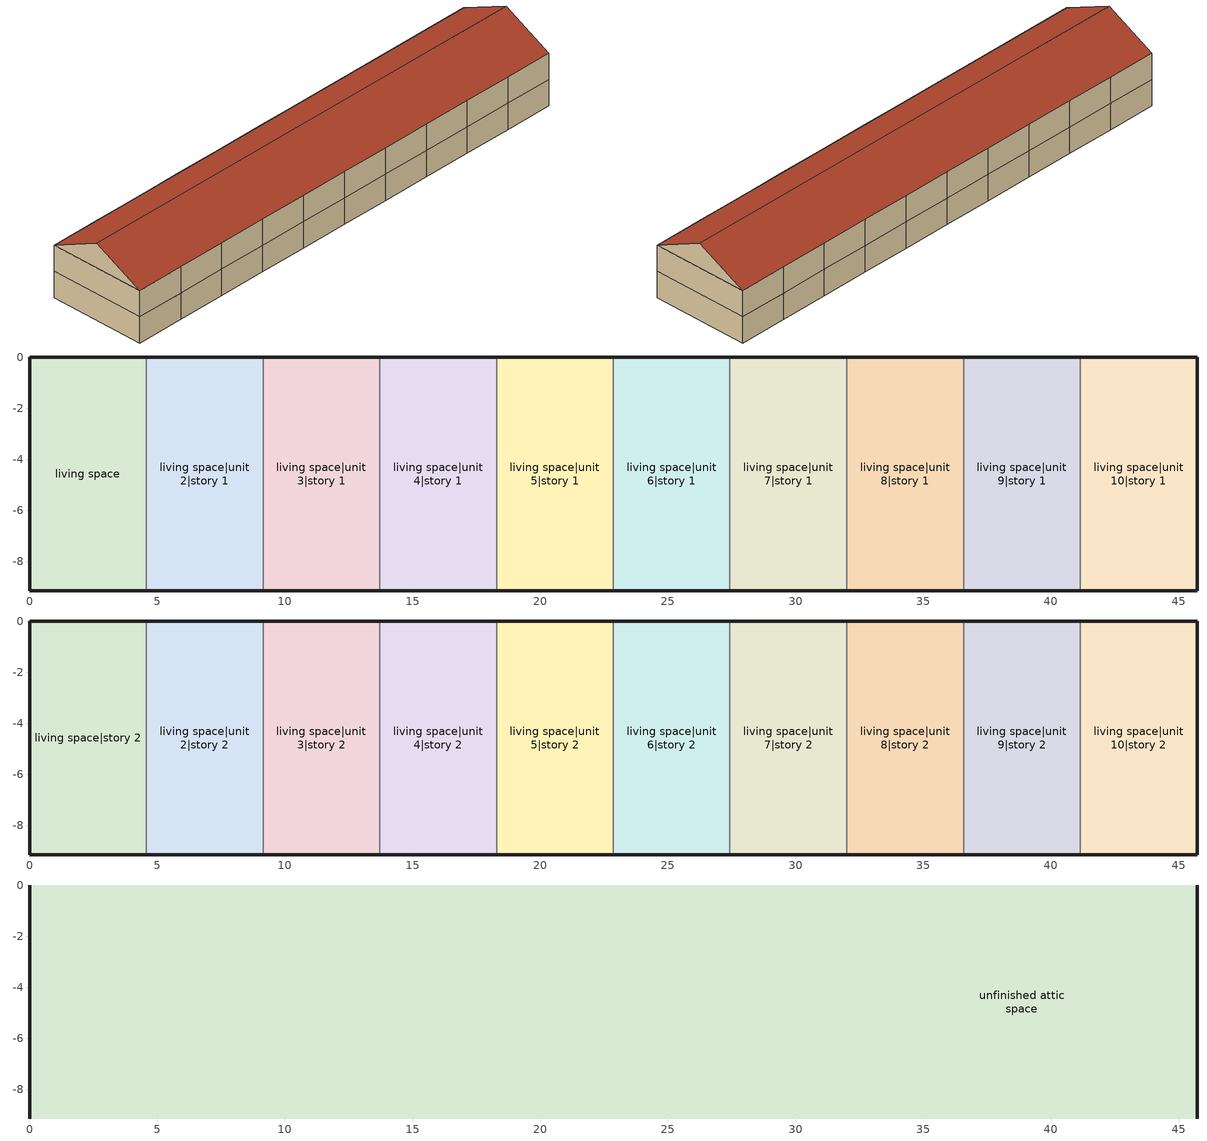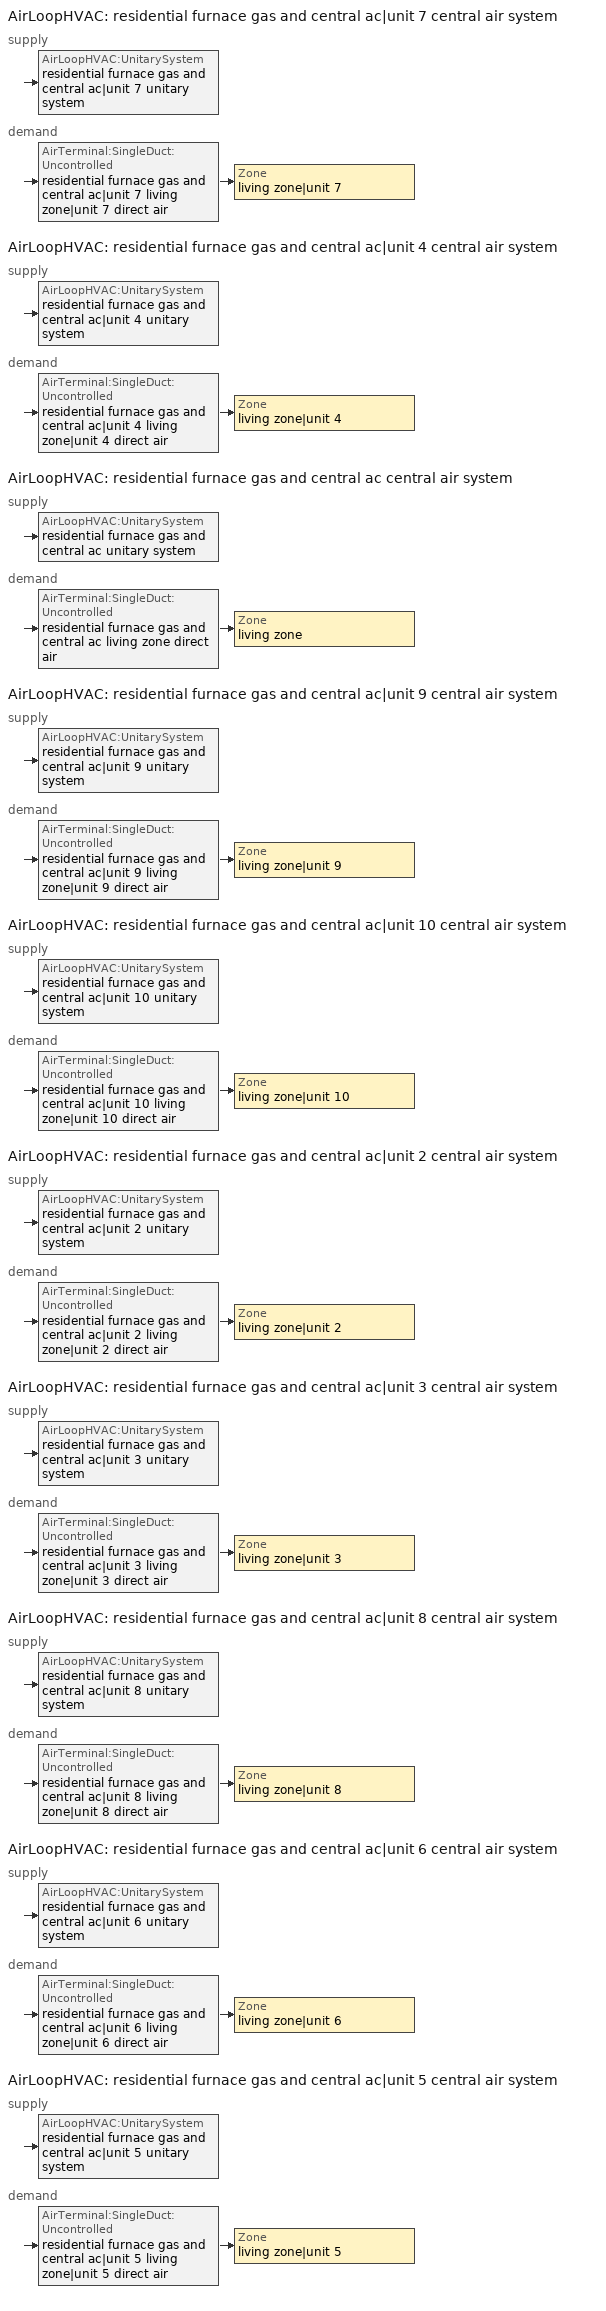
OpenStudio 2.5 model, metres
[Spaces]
living space
 floor foundation: 0,-9.14 0,0 4.57,0 4.57,-9.14 z0
 wall outside: 4.57,0 0,0 0,-9.14 4.57,-9.14 z0:2.44
 wall to living space|unit 2|story 1: 4.57,-9.14 4.57,0 z0:2.44
living space|unit 2|story 1
 floor foundation: 4.57,-9.14 4.57,0 9.14,0 9.14,-9.14 z0
 wall outside: 4.57,-9.14 9.14,-9.14 / 9.14,0 4.57,0 z0:2.44
 wall to living space|unit 3|story 1: 9.14,-9.14 9.14,0 z0:2.44
living space|unit 3|story 1
 floor foundation: 9.14,-9.14 9.14,0 13.72,0 13.72,-9.14 z0
 wall outside: 9.14,-9.14 13.72,-9.14 / 13.72,0 9.14,0 z0:2.44
 wall to living space|unit 4|story 1: 13.72,-9.14 13.72,0 z0:2.44
living space|unit 4|story 1
 floor foundation: 13.72,-9.14 13.72,0 18.29,0 18.29,-9.14 z0
 wall outside: 13.72,-9.14 18.29,-9.14 / 18.29,0 13.72,0 z0:2.44
 wall to living space|unit 5|story 1: 18.29,-9.14 18.29,0 z0:2.44
living space|unit 5|story 1
 floor foundation: 18.29,-9.14 18.29,0 22.86,0 22.86,-9.14 z0
 wall outside: 18.29,-9.14 22.86,-9.14 / 22.86,0 18.29,0 z0:2.44
 wall to living space|unit 6|story 1: 22.86,-9.14 22.86,0 z0:2.44
living space|unit 6|story 1
 floor foundation: 22.86,-9.14 22.86,0 27.43,0 27.43,-9.14 z0
 wall outside: 22.86,-9.14 27.43,-9.14 / 27.43,0 22.86,0 z0:2.44
 wall to living space|unit 7|story 1: 27.43,-9.14 27.43,0 z0:2.44
living space|unit 7|story 1
 floor foundation: 27.43,-9.14 27.43,0 32,0 32,-9.14 z0
 wall outside: 27.43,-9.14 32,-9.14 / 32,0 27.43,0 z0:2.44
 wall to living space|unit 8|story 1: 32,-9.14 32,0 z0:2.44
living space|unit 8|story 1
 floor foundation: 32,-9.14 32,0 36.58,0 36.58,-9.14 z0
 wall outside: 32,-9.14 36.58,-9.14 / 36.58,0 32,0 z0:2.44
 wall to living space|unit 9|story 1: 36.58,-9.14 36.58,0 z0:2.44
living space|unit 9|story 1
 floor foundation: 36.58,-9.14 36.58,0 41.15,0 41.15,-9.14 z0
 wall outside: 36.58,-9.14 41.15,-9.14 / 41.15,0 36.58,0 z0:2.44
 wall to living space|unit 10|story 1: 41.15,-9.14 41.15,0 z0:2.44
living space|unit 10|story 1
 floor foundation: 41.15,-9.14 41.15,0 45.72,0 45.72,-9.14 z0
 wall outside: 41.15,-9.14 45.72,-9.14 45.72,0 41.15,0 z0:2.44
living space|story 2
 floor to living space: 0,-9.14 0,0 4.57,0 4.57,-9.14 z2.44
 wall outside: 4.57,0 0,0 0,-9.14 4.57,-9.14 z2.44:4.88
 wall to living space|unit 2|story 2: 4.57,-9.14 4.57,0 z2.44:4.88
living space|unit 2|story 2
 floor to living space|unit 2|story 1: 4.57,-9.14 4.57,0 9.14,0 9.14,-9.14 z2.44
 wall outside: 4.57,-9.14 9.14,-9.14 / 9.14,0 4.57,0 z2.44:4.88
 wall to living space|unit 3|story 2: 9.14,-9.14 9.14,0 z2.44:4.88
living space|unit 3|story 2
 floor to living space|unit 3|story 1: 9.14,-9.14 9.14,0 13.72,0 13.72,-9.14 z2.44
 wall outside: 9.14,-9.14 13.72,-9.14 / 13.72,0 9.14,0 z2.44:4.88
 wall to living space|unit 4|story 2: 13.72,-9.14 13.72,0 z2.44:4.88
living space|unit 4|story 2
 floor to living space|unit 4|story 1: 13.72,-9.14 13.72,0 18.29,0 18.29,-9.14 z2.44
 wall outside: 13.72,-9.14 18.29,-9.14 / 18.29,0 13.72,0 z2.44:4.88
 wall to living space|unit 5|story 2: 18.29,-9.14 18.29,0 z2.44:4.88
living space|unit 5|story 2
 floor to living space|unit 5|story 1: 18.29,-9.14 18.29,0 22.86,0 22.86,-9.14 z2.44
 wall outside: 18.29,-9.14 22.86,-9.14 / 22.86,0 18.29,0 z2.44:4.88
 wall to living space|unit 6|story 2: 22.86,-9.14 22.86,0 z2.44:4.88
living space|unit 6|story 2
 floor to living space|unit 6|story 1: 22.86,-9.14 22.86,0 27.43,0 27.43,-9.14 z2.44
 wall outside: 22.86,-9.14 27.43,-9.14 / 27.43,0 22.86,0 z2.44:4.88
 wall to living space|unit 7|story 2: 27.43,-9.14 27.43,0 z2.44:4.88
living space|unit 7|story 2
 floor to living space|unit 7|story 1: 27.43,-9.14 27.43,0 32,0 32,-9.14 z2.44
 wall outside: 27.43,-9.14 32,-9.14 / 32,0 27.43,0 z2.44:4.88
 wall to living space|unit 8|story 2: 32,-9.14 32,0 z2.44:4.88
living space|unit 8|story 2
 floor to living space|unit 8|story 1: 32,-9.14 32,0 36.58,0 36.58,-9.14 z2.44
 wall outside: 32,-9.14 36.58,-9.14 / 36.58,0 32,0 z2.44:4.88
 wall to living space|unit 9|story 2: 36.58,-9.14 36.58,0 z2.44:4.88
living space|unit 9|story 2
 floor to living space|unit 9|story 1: 36.58,-9.14 36.58,0 41.15,0 41.15,-9.14 z2.44
 wall outside: 36.58,-9.14 41.15,-9.14 / 41.15,0 36.58,0 z2.44:4.88
 wall to living space|unit 10|story 2: 41.15,-9.14 41.15,0 z2.44:4.88
living space|unit 10|story 2
 floor to living space|unit 10|story 1: 41.15,-9.14 41.15,0 45.72,0 45.72,-9.14 z2.44
 wall outside: 41.15,-9.14 45.72,-9.14 45.72,0 41.15,0 z2.44:4.88
unfinished attic space
 floor to living space|story 2: 4.57,0 4.57,-9.14 0,-9.14 0,0 z4.88
 floor to living space|unit 3|story 2: 13.72,0 13.72,-9.14 9.14,-9.14 9.14,0 z4.88
 floor to living space|unit 5|story 2: 22.86,0 22.86,-9.14 18.29,-9.14 18.29,0 z4.88
 floor to living space|unit 2|story 2: 9.14,0 9.14,-9.14 4.57,-9.14 4.57,0 z4.88
 floor to living space|unit 10|story 2: 45.72,0 45.72,-9.14 41.15,-9.14 41.15,0 z4.88
 floor to living space|unit 4|story 2: 18.29,0 18.29,-9.14 13.72,-9.14 13.72,0 z4.88
 floor to living space|unit 6|story 2: 27.43,0 27.43,-9.14 22.86,-9.14 22.86,0 z4.88
 floor to living space|unit 7|story 2: 32,0 32,-9.14 27.43,-9.14 27.43,0 z4.88
 floor to living space|unit 9|story 2: 41.15,0 41.15,-9.14 36.58,-9.14 36.58,0 z4.88
 floor to living space|unit 8|story 2: 36.58,0 36.58,-9.14 32,-9.14 32,0 z4.88
 wall outside: 0,-4.57,7.16 0,0,4.88 0,-9.14,4.88; 45.72,-4.57,7.16 45.72,-9.14,4.88 45.72,0,4.88
 roof outside: 0,-4.57,7.16 45.72,-4.57,7.16 45.72,0,4.88 0,0,4.88; 45.72,-4.57,7.16 0,-4.57,7.16 0,-9.14,4.88 45.72,-9.14,4.88
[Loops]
AirLoopHVAC 'residential furnace gas and central ac|unit 7 central air system'
 supply: AirLoopHVAC:UnitarySystem 'residential furnace gas and central ac|unit 7 unitary system'
 demand: AirTerminal:SingleDuct:Uncontrolled 'residential furnace gas and central ac|unit 7 living zone|unit 7 direct air' > Zone 'living zone|unit 7'
AirLoopHVAC 'residential furnace gas and central ac|unit 4 central air system'
 supply: AirLoopHVAC:UnitarySystem 'residential furnace gas and central ac|unit 4 unitary system'
 demand: AirTerminal:SingleDuct:Uncontrolled 'residential furnace gas and central ac|unit 4 living zone|unit 4 direct air' > Zone 'living zone|unit 4'
AirLoopHVAC 'residential furnace gas and central ac central air system'
 supply: AirLoopHVAC:UnitarySystem 'residential furnace gas and central ac unitary system'
 demand: AirTerminal:SingleDuct:Uncontrolled 'residential furnace gas and central ac living zone direct air' > Zone 'living zone'
AirLoopHVAC 'residential furnace gas and central ac|unit 9 central air system'
 supply: AirLoopHVAC:UnitarySystem 'residential furnace gas and central ac|unit 9 unitary system'
 demand: AirTerminal:SingleDuct:Uncontrolled 'residential furnace gas and central ac|unit 9 living zone|unit 9 direct air' > Zone 'living zone|unit 9'
AirLoopHVAC 'residential furnace gas and central ac|unit 10 central air system'
 supply: AirLoopHVAC:UnitarySystem 'residential furnace gas and central ac|unit 10 unitary system'
 demand: AirTerminal:SingleDuct:Uncontrolled 'residential furnace gas and central ac|unit 10 living zone|unit 10 direct air' > Zone 'living zone|unit 10'
AirLoopHVAC 'residential furnace gas and central ac|unit 2 central air system'
 supply: AirLoopHVAC:UnitarySystem 'residential furnace gas and central ac|unit 2 unitary system'
 demand: AirTerminal:SingleDuct:Uncontrolled 'residential furnace gas and central ac|unit 2 living zone|unit 2 direct air' > Zone 'living zone|unit 2'
AirLoopHVAC 'residential furnace gas and central ac|unit 3 central air system'
 supply: AirLoopHVAC:UnitarySystem 'residential furnace gas and central ac|unit 3 unitary system'
 demand: AirTerminal:SingleDuct:Uncontrolled 'residential furnace gas and central ac|unit 3 living zone|unit 3 direct air' > Zone 'living zone|unit 3'
AirLoopHVAC 'residential furnace gas and central ac|unit 8 central air system'
 supply: AirLoopHVAC:UnitarySystem 'residential furnace gas and central ac|unit 8 unitary system'
 demand: AirTerminal:SingleDuct:Uncontrolled 'residential furnace gas and central ac|unit 8 living zone|unit 8 direct air' > Zone 'living zone|unit 8'
AirLoopHVAC 'residential furnace gas and central ac|unit 6 central air system'
 supply: AirLoopHVAC:UnitarySystem 'residential furnace gas and central ac|unit 6 unitary system'
 demand: AirTerminal:SingleDuct:Uncontrolled 'residential furnace gas and central ac|unit 6 living zone|unit 6 direct air' > Zone 'living zone|unit 6'
AirLoopHVAC 'residential furnace gas and central ac|unit 5 central air system'
 supply: AirLoopHVAC:UnitarySystem 'residential furnace gas and central ac|unit 5 unitary system'
 demand: AirTerminal:SingleDuct:Uncontrolled 'residential furnace gas and central ac|unit 5 living zone|unit 5 direct air' > Zone 'living zone|unit 5'
[Building]
Building 1: North Axis {deg}=0; Standards Number of Stories=2; Standards Number of Above Ground Stories=2; Standards Building Type=singlefamilyattached; Standards Number of Living Units=10
[Site]
Denver Intl Ap_CO_USA: Latitude {deg}=39.83; Longitude {deg}=-104.65; Time Zone {hr}=-7; Elevation {m}=1650
[ClimateZones]
Climate Zone Institution Name 2=Building America; Climate Zone Document Year 2=0; Climate Zone Value 2=Cold
[Site:WaterMainsTemperature]
Calculation Method=Correlation; Annual Average Outdoor Air Temperature {C}=10.8753; Maximum Difference In Monthly Average Outdoor Air Temperatures {deltaC}=23.1524
[Site:GroundTemperature:Deep]
10.8753, 10.8753, 10.8753, 10.8753, 10.8753, 10.8753, 10.8753, 10.8753, 10.8753, 10.8753, 10.8753, 10.8753
[ThermalZone] Use Ideal Air Loads=No
Name | Thermostat
living zone | living zone temperature setpoint
living zone|unit 2 | living zone|unit 2 temperature setpoint
living zone|unit 3 | living zone|unit 3 temperature setpoint
living zone|unit 4 | living zone|unit 4 temperature setpoint
living zone|unit 5 | living zone|unit 5 temperature setpoint
living zone|unit 6 | living zone|unit 6 temperature setpoint
living zone|unit 7 | living zone|unit 7 temperature setpoint
living zone|unit 8 | living zone|unit 8 temperature setpoint
living zone|unit 9 | living zone|unit 9 temperature setpoint
living zone|unit 10 | living zone|unit 10 temperature setpoint
unfinished attic zone
[Sizing:Zone] Zone Cooling Design Supply Air Temperature Input Method=SupplyAirTemperature; Zone Cooling Design Supply Air Temperature {C}=14; Zone Cooling Design Supply Air Temperature Difference {deltaC}=11.11; Zone Heating Design Supply Air Temperature Input Method=SupplyAirTemperature; Zone Heating Design Supply Air Temperature {C}=40; Zone Heating Design Supply Air Temperature Difference {deltaC}=11.11; Zone Cooling Design Supply Air Humidity Ratio {kg-H2O/kg-air}=0.0085; Zone Heating Design Supply Air Humidity Ratio {kg-H2O/kg-air}=0.008; Cooling Design Air Flow Method=DesignDay; Heating Design Air Flow Method=DesignDay; Account for Dedicated Outdoor Air System=No; Dedicated Outdoor Air System Control Strategy=NeutralSupplyAir; Dedicated Outdoor Air Low Setpoint Temperature for Design {C}=autosize; Dedicated Outdoor Air High Setpoint Temperature for Design {C}=autosize
living zone; living zone|unit 2; living zone|unit 3; living zone|unit 4; living zone|unit 5; living zone|unit 6; living zone|unit 7; living zone|unit 8; living zone|unit 9; living zone|unit 10; unfinished attic zone
[Zone equipment]
living zone: residential furnace gas and central ac living zone direct air
living zone|unit 2: residential furnace gas and central ac|unit 2 living zone|unit 2 direct air
living zone|unit 3: residential furnace gas and central ac|unit 3 living zone|unit 3 direct air
living zone|unit 4: residential furnace gas and central ac|unit 4 living zone|unit 4 direct air
living zone|unit 5: residential furnace gas and central ac|unit 5 living zone|unit 5 direct air
living zone|unit 6: residential furnace gas and central ac|unit 6 living zone|unit 6 direct air
living zone|unit 7: residential furnace gas and central ac|unit 7 living zone|unit 7 direct air
living zone|unit 8: residential furnace gas and central ac|unit 8 living zone|unit 8 direct air
living zone|unit 9: residential furnace gas and central ac|unit 9 living zone|unit 9 direct air
living zone|unit 10: residential furnace gas and central ac|unit 10 living zone|unit 10 direct air
[Space]
Name | Space Type | Thermal Zone | Building Unit
living space; living space|story 2 | Space Type 1 | living zone | unit 1
living space|unit 2|story 1; living space|unit 2|story 2 | Space Type 1 | living zone|unit 2 | unit 2
living space|unit 3|story 1; living space|unit 3|story 2 | Space Type 1 | living zone|unit 3 | unit 3
living space|unit 4|story 1; living space|unit 4|story 2 | Space Type 1 | living zone|unit 4 | unit 4
living space|unit 5|story 1; living space|unit 5|story 2 | Space Type 1 | living zone|unit 5 | unit 5
living space|unit 6|story 1; living space|unit 6|story 2 | Space Type 1 | living zone|unit 6 | unit 6
living space|unit 7|story 1; living space|unit 7|story 2 | Space Type 1 | living zone|unit 7 | unit 7
living space|unit 8|story 1; living space|unit 8|story 2 | Space Type 1 | living zone|unit 8 | unit 8
living space|unit 9|story 1; living space|unit 9|story 2 | Space Type 1 | living zone|unit 9 | unit 9
living space|unit 10|story 1; living space|unit 10|story 2 | Space Type 1 | living zone|unit 10 | unit 10
unfinished attic space | Space Type 2 | unfinished attic zone
[SpaceType]
Name | Standards Space Type
Space Type 1 | living
Space Type 2 | unfinished attic
[BuildingUnit] Building Unit Type=Residential
unit 1; unit 2; unit 3; unit 4; unit 5; unit 6; unit 7; unit 8; unit 9; unit 10; EPWWeatherInfo
[Coil:Heating:Gas] Availability Schedule=residential heating season; Gas Burner Efficiency=0.78; Nominal Capacity {W}=AutoSize; Parasitic Electric Load {W}=0; Parasitic Gas Load {W}=0; Fuel Type=NaturalGas
residential furnace gas|unit 7 heating coil; residential furnace gas|unit 4 heating coil; residential furnace gas heating coil; residential furnace gas|unit 9 heating coil; residential furnace gas|unit 10 heating coil; residential furnace gas|unit 2 heating coil; residential furnace gas|unit 3 heating coil; residential furnace gas|unit 8 heating coil; residential furnace gas|unit 6 heating coil; residential furnace gas|unit 5 heating coil
[Coil:Cooling:DX:SingleSpeed] Availability Schedule=residential cooling season; Rated Total Cooling Capacity {W}=autosize; Rated Sensible Heat Ratio=0.740403; Rated COP {W/W}=3.95054; Rated Air Flow Rate {m3/s}=autosize; Rated Evaporator Fan Power Per Volume Flow Rate {W/(m3/s)}=773.391; Nominal Time for Condensate Removal to Begin {s}=1000; Ratio of Initial Moisture Evaporation Rate and Steady State Latent Capacity=1.5; Maximum Cycling Rate {cycles/hr}=3; Latent Capacity Time Constant {s}=45; Condenser Type=AirCooled; Evaporative Condenser Effectiveness=0; Evaporative Condenser Air Flow Rate {m3/s}=Autosize; Evaporative Condenser Pump Rated Power Consumption {W}=Autosize; Crankcase Heater Capacity {W}=0; Maximum Outdoor Dry-Bulb Temperature for Crankcase Heater Operation {C}=12.7778; Basin Heater Capacity {W/K}=0; Basin Heater Setpoint Temperature {C}=10
Name | Total Cooling Capacity Function of Temperature Curve | Total Cooling Capacity Function of Flow Fraction Curve | Energy Input Ratio Function of Temperature Curve | Energy Input Ratio Function of Flow Fraction Curve | Part Load Fraction Correlation Curve
residential central ac|unit 7 cooling coil | Cool-Cap-fT1 | Cool-Cap-fFF1 | Cool-EIR-fT1 | Cool-EIR-fFF1 | Cool-PLF-fPLR1
residential central ac|unit 4 cooling coil | Cool-Cap-fT1 1 | Cool-Cap-fFF1 1 | Cool-EIR-fT1 1 | Cool-EIR-fFF1 1 | Cool-PLF-fPLR1 1
residential central ac cooling coil | Cool-Cap-fT1 2 | Cool-Cap-fFF1 2 | Cool-EIR-fT1 2 | Cool-EIR-fFF1 2 | Cool-PLF-fPLR1 2
residential central ac|unit 9 cooling coil | Cool-Cap-fT1 3 | Cool-Cap-fFF1 3 | Cool-EIR-fT1 3 | Cool-EIR-fFF1 3 | Cool-PLF-fPLR1 3
residential central ac|unit 10 cooling coil | Cool-Cap-fT1 4 | Cool-Cap-fFF1 4 | Cool-EIR-fT1 4 | Cool-EIR-fFF1 4 | Cool-PLF-fPLR1 4
residential central ac|unit 2 cooling coil | Cool-Cap-fT1 5 | Cool-Cap-fFF1 5 | Cool-EIR-fT1 5 | Cool-EIR-fFF1 5 | Cool-PLF-fPLR1 5
residential central ac|unit 3 cooling coil | Cool-Cap-fT1 6 | Cool-Cap-fFF1 6 | Cool-EIR-fT1 6 | Cool-EIR-fFF1 6 | Cool-PLF-fPLR1 6
residential central ac|unit 8 cooling coil | Cool-Cap-fT1 7 | Cool-Cap-fFF1 7 | Cool-EIR-fT1 7 | Cool-EIR-fFF1 7 | Cool-PLF-fPLR1 7
residential central ac|unit 6 cooling coil | Cool-Cap-fT1 8 | Cool-Cap-fFF1 8 | Cool-EIR-fT1 8 | Cool-EIR-fFF1 8 | Cool-PLF-fPLR1 8
residential central ac|unit 5 cooling coil | Cool-Cap-fT1 9 | Cool-Cap-fFF1 9 | Cool-EIR-fT1 9 | Cool-EIR-fFF1 9 | Cool-PLF-fPLR1 9
[Fan:OnOff] Availability Schedule=Always On Discrete; Fan Efficiency=0.117562; Pressure Rise {Pa}=124.55; Maximum Flow Rate {m3/s}=autosize; Motor Efficiency=1; Motor In Airstream Fraction=1
Name | Fan Power Ratio Function of Speed Ratio Curve | Fan Efficiency Ratio Function of Speed Ratio Curve
residential furnace gas and central ac|unit 7 supply fan | Fan On Off Power Curve 10 | Fan On Off Efficiency Curve 10
residential furnace gas and central ac|unit 4 supply fan | Fan On Off Power Curve 11 | Fan On Off Efficiency Curve 11
residential furnace gas and central ac supply fan | Fan On Off Power Curve 12 | Fan On Off Efficiency Curve 12
residential furnace gas and central ac|unit 9 supply fan | Fan On Off Power Curve 13 | Fan On Off Efficiency Curve 13
residential furnace gas and central ac|unit 10 supply fan | Fan On Off Power Curve 14 | Fan On Off Efficiency Curve 14
residential furnace gas and central ac|unit 2 supply fan | Fan On Off Power Curve 15 | Fan On Off Efficiency Curve 15
residential furnace gas and central ac|unit 3 supply fan | Fan On Off Power Curve 16 | Fan On Off Efficiency Curve 16
residential furnace gas and central ac|unit 8 supply fan | Fan On Off Power Curve 17 | Fan On Off Efficiency Curve 17
residential furnace gas and central ac|unit 6 supply fan | Fan On Off Power Curve 18 | Fan On Off Efficiency Curve 18
residential furnace gas and central ac|unit 5 supply fan | Fan On Off Power Curve 19 | Fan On Off Efficiency Curve 19
[AirLoopHVAC:UnitarySystem] Control Type=Load; Dehumidification Control Type=None; Availability Schedule=Always On Discrete; Fan Placement=BlowThrough; Supply Air Fan Operating Mode Schedule=Always Off Discrete; DX Heating Coil Sizing Ratio=1; Use DOAS DX Cooling Coil=No; DOAS DX Cooling Coil Leaving Minimum Air Temperature {C}=2; Latent Load Control=SensibleOnlyLoadControl; Supply Air Flow Rate During Cooling Operation {m3/s}=autosize; Supply Air Flow Rate During Heating Operation {m3/s}=autosize; Supply Air Flow Rate When No Cooling or Heating is Required {m3/s}=0; Maximum Supply Air Temperature {C}=48.8889; Maximum Outdoor Dry-Bulb Temperature for Supplemental Heater Operation {C}=21; Maximum Cycling Rate {cycles/hr}=2.5; Heat Pump Time Constant {s}=60; Fraction of On-Cycle Power Use=0.01; Heat Pump Fan Delay Time {s}=60; Ancilliary On-Cycle Electric Power {W}=0; Ancilliary Off-Cycle Electric Power {W}=0
Name | Controlling Zone or Thermostat Location | Supply Fan | Heating Coil | Cooling Coil
residential furnace gas and central ac|unit 7 unitary system | living zone|unit 7 | residential furnace gas and central ac|unit 7 supply fan | residential furnace gas|unit 7 heating coil | residential central ac|unit 7 cooling coil
residential furnace gas and central ac|unit 4 unitary system | living zone|unit 4 | residential furnace gas and central ac|unit 4 supply fan | residential furnace gas|unit 4 heating coil | residential central ac|unit 4 cooling coil
residential furnace gas and central ac unitary system | living zone | residential furnace gas and central ac supply fan | residential furnace gas heating coil | residential central ac cooling coil
residential furnace gas and central ac|unit 9 unitary system | living zone|unit 9 | residential furnace gas and central ac|unit 9 supply fan | residential furnace gas|unit 9 heating coil | residential central ac|unit 9 cooling coil
residential furnace gas and central ac|unit 10 unitary system | living zone|unit 10 | residential furnace gas and central ac|unit 10 supply fan | residential furnace gas|unit 10 heating coil | residential central ac|unit 10 cooling coil
residential furnace gas and central ac|unit 2 unitary system | living zone|unit 2 | residential furnace gas and central ac|unit 2 supply fan | residential furnace gas|unit 2 heating coil | residential central ac|unit 2 cooling coil
residential furnace gas and central ac|unit 3 unitary system | living zone|unit 3 | residential furnace gas and central ac|unit 3 supply fan | residential furnace gas|unit 3 heating coil | residential central ac|unit 3 cooling coil
residential furnace gas and central ac|unit 8 unitary system | living zone|unit 8 | residential furnace gas and central ac|unit 8 supply fan | residential furnace gas|unit 8 heating coil | residential central ac|unit 8 cooling coil
residential furnace gas and central ac|unit 6 unitary system | living zone|unit 6 | residential furnace gas and central ac|unit 6 supply fan | residential furnace gas|unit 6 heating coil | residential central ac|unit 6 cooling coil
residential furnace gas and central ac|unit 5 unitary system | living zone|unit 5 | residential furnace gas and central ac|unit 5 supply fan | residential furnace gas|unit 5 heating coil | residential central ac|unit 5 cooling coil
[AirLoopHVAC] Availability Schedule=Always On Discrete; Design Supply Air Flow Rate {m3/s}=AutoSize
residential furnace gas and central ac|unit 7 central air system; residential furnace gas and central ac|unit 4 central air system; residential furnace gas and central ac central air system; residential furnace gas and central ac|unit 9 central air system; residential furnace gas and central ac|unit 10 central air system; residential furnace gas and central ac|unit 2 central air system; residential furnace gas and central ac|unit 3 central air system; residential furnace gas and central ac|unit 8 central air system; residential furnace gas and central ac|unit 6 central air system; residential furnace gas and central ac|unit 5 central air system
[Sizing:System] Type of Load to Size On=Sensible; Design Outdoor Air Flow Rate {m3/s}=Autosize; Minimum System Air Flow Ratio=0.3; Preheat Design Temperature {C}=7; Preheat Design Humidity Ratio {kg-H2O/kg-Air}=0.008; Precool Design Temperature {C}=12.8; Precool Design Humidity Ratio {kg-H2O/kg-Air}=0.008; Central Cooling Design Supply Air Temperature {C}=12.8; Central Heating Design Supply Air Temperature {C}=16.7; Sizing Option=NonCoincident; 100% Outdoor Air in Cooling=Yes; 100% Outdoor Air in Heating=Yes; Central Cooling Design Supply Air Humidity Ratio {kg-H2O/kg-Air}=0.0085; Central Heating Design Supply Air Humidity Ratio {kg-H2O/kg-Air}=0.008; Cooling Design Air Flow Method=DesignDay; Cooling Design Air Flow Rate {m3/s}=0; Heating Design Air Flow Method=DesignDay; Heating Design Air Flow Rate {m3/s}=0; System Outdoor Air Method=ZoneSum; Zone Maximum Outdoor Air Fraction=1; Cooling Supply Air Flow Rate Per Floor Area {m3/s-m2}=0.00996765; Cooling Fraction of Autosized Cooling Supply Air Flow Rate=1; Cooling Supply Air Flow Rate Per Unit Cooling Capacity {m3/s-W}=3.94755e-05; Heating Supply Air Flow Rate Per Floor Area {m3/s-m2}=0.00996765; Heating Fraction of Autosized Heating Supply Air Flow Rate=1; Heating Fraction of Autosized Cooling Supply Air Flow Rate=1; Heating Supply Air Flow Rate Per Unit Heating Capacity {m3/s-W}=3.15882e-05; Cooling Design Capacity Method=CoolingDesignCapacity; Cooling Design Capacity {W}=autosize; Cooling Design Capacity Per Floor Area {W/m2}=234.7; Fraction of Autosized Cooling Design Capacity=1; Heating Design Capacity Method=HeatingDesignCapacity; Heating Design Capacity {W}=autosize; Heating Design Capacity Per Floor Area {W/m2}=157; Fraction of Autosized Heating Design Capacity=1; Central Cooling Capacity Control Method=OnOff
residential furnace gas and central ac|unit 7 central air system; residential furnace gas and central ac|unit 4 central air system; residential furnace gas and central ac central air system; residential furnace gas and central ac|unit 9 central air system; residential furnace gas and central ac|unit 10 central air system; residential furnace gas and central ac|unit 2 central air system; residential furnace gas and central ac|unit 3 central air system; residential furnace gas and central ac|unit 8 central air system; residential furnace gas and central ac|unit 6 central air system; residential furnace gas and central ac|unit 5 central air system
[AirTerminal:SingleDuct:Uncontrolled] Availability Schedule=Always On Discrete; Maximum Air Flow Rate {m3/s}=AutoSize
residential furnace gas and central ac|unit 7 living zone|unit 7 direct air; residential furnace gas and central ac|unit 4 living zone|unit 4 direct air; residential furnace gas and central ac living zone direct air; residential furnace gas and central ac|unit 9 living zone|unit 9 direct air; residential furnace gas and central ac|unit 10 living zone|unit 10 direct air; residential furnace gas and central ac|unit 2 living zone|unit 2 direct air; residential furnace gas and central ac|unit 3 living zone|unit 3 direct air; residential furnace gas and central ac|unit 8 living zone|unit 8 direct air; residential furnace gas and central ac|unit 6 living zone|unit 6 direct air; residential furnace gas and central ac|unit 5 living zone|unit 5 direct air
[ThermostatSetpoint:DualSetpoint] Heating Setpoint Temperature Schedule=residential heating setpoint; Cooling Setpoint Temperature Schedule=residential cooling setpoint
living zone|unit 2 temperature setpoint; living zone temperature setpoint; living zone|unit 9 temperature setpoint; living zone|unit 5 temperature setpoint; living zone|unit 3 temperature setpoint; living zone|unit 4 temperature setpoint; living zone|unit 6 temperature setpoint; living zone|unit 7 temperature setpoint; living zone|unit 8 temperature setpoint; living zone|unit 10 temperature setpoint
[Schedule:Constant]
Name | Value
Always On Discrete | 1
Always Off Discrete | 0
[Curve:Exponent] Coefficient1 Constant=1; Coefficient2 Constant=0; Coefficient3 Constant=0; Minimum Value of x=0; Maximum Value of x=1
Fan On Off Power Curve 10; Fan On Off Power Curve 11; Fan On Off Power Curve 12; Fan On Off Power Curve 13; Fan On Off Power Curve 14; Fan On Off Power Curve 15; Fan On Off Power Curve 16; Fan On Off Power Curve 17; Fan On Off Power Curve 18; Fan On Off Power Curve 19
[Curve:Cubic] Coefficient1 Constant=1; Coefficient2 x=0; Coefficient3 x**2=0; Coefficient4 x**3=0; Minimum Value of x=0; Maximum Value of x=1
Fan On Off Efficiency Curve 10; Fan On Off Efficiency Curve 11; Fan On Off Efficiency Curve 12; Fan On Off Efficiency Curve 13; Fan On Off Efficiency Curve 14; Fan On Off Efficiency Curve 15; Fan On Off Efficiency Curve 16; Fan On Off Efficiency Curve 17; Fan On Off Efficiency Curve 18; Fan On Off Efficiency Curve 19
[Curve:Biquadratic] Minimum Value of x=13.88; Maximum Value of x=23.88; Minimum Value of y=18.33; Maximum Value of y=51.66
Name | Coefficient1 Constant | Coefficient2 x | Coefficient3 x**2 | Coefficient4 y | Coefficient5 y**2 | Coefficient6 x*y
Cool-Cap-fT1; Cool-Cap-fT1 1; Cool-Cap-fT1 2; Cool-Cap-fT1 3; Cool-Cap-fT1 4; Cool-Cap-fT1 5; Cool-Cap-fT1 6; Cool-Cap-fT1 7; Cool-Cap-fT1 8; Cool-Cap-fT1 9 | 1.5509 | -0.0750501 | 0.00309714 | 0.00240111 | -5.0544e-05 | -0.000427281
Cool-EIR-fT1; Cool-EIR-fT1 1; Cool-EIR-fT1 2; Cool-EIR-fT1 3; Cool-EIR-fT1 4; Cool-EIR-fT1 5; Cool-EIR-fT1 6; Cool-EIR-fT1 7; Cool-EIR-fT1 8; Cool-EIR-fT1 9 | -0.304283 | 0.118048 | -0.00342467 | -0.00626191 | 0.000695427 | -0.000469975
[Curve:Quadratic] Minimum Value of x=0
Name | Coefficient1 Constant | Coefficient2 x | Coefficient3 x**2 | Maximum Value of x | Minimum Curve Output | Maximum Curve Output
Cool-PLF-fPLR1; Cool-PLF-fPLR1 1; Cool-PLF-fPLR1 2; Cool-PLF-fPLR1 3; Cool-PLF-fPLR1 4; Cool-PLF-fPLR1 5; Cool-PLF-fPLR1 6; Cool-PLF-fPLR1 7; Cool-PLF-fPLR1 8; Cool-PLF-fPLR1 9 | 0.93 | 0.07 | 0 | 1 | 0.7 | 1
Cool-Cap-fFF1; Cool-Cap-fFF1 1; Cool-Cap-fFF1 2; Cool-Cap-fFF1 3; Cool-Cap-fFF1 4; Cool-Cap-fFF1 5; Cool-Cap-fFF1 6; Cool-Cap-fFF1 7; Cool-Cap-fFF1 8; Cool-Cap-fFF1 9 | 0.718605 | 0.4101 | -0.128705 | 2 | 0 | 2
Cool-EIR-fFF1; Cool-EIR-fFF1 1; Cool-EIR-fFF1 2; Cool-EIR-fFF1 3; Cool-EIR-fFF1 4; Cool-EIR-fFF1 5; Cool-EIR-fFF1 6; Cool-EIR-fFF1 7; Cool-EIR-fFF1 8; Cool-EIR-fFF1 9 | 1.323 | -0.477711 | 0.154712 | 2 | 0 | 2
[Schedule:Ruleset]
Name | Default Day Schedule
residential heating season | Schedule Day 1
residential cooling season | Schedule Day 4
residential heating setpoint | Schedule Day 2
residential cooling setpoint | Schedule Day 3
[Schedule:Day]
Schedule Day 1; Schedule Day 4; Schedule Day 2; Schedule Day 3: 24, 0, 0
residential heating season allday1; residential heating season allday2; residential heating season allday3; residential heating season allday4; residential heating season allday5; residential heating season allday6; residential heating season allday7; residential heating season allday8; residential heating season allday9; residential heating season allday10; residential heating season allday11; residential heating season allday12; residential cooling season allday1; residential cooling season allday2; residential cooling season allday3; residential cooling season allday4; residential cooling season allday5; residential cooling season allday6; residential cooling season allday7; residential cooling season allday8; residential cooling season allday9; residential cooling season allday10; residential cooling season allday11; residential cooling season allday12: 1, 0, 1, 2, 0, 1, 3, 0, 1, 4, 0, 1, 5, 0, 1, 6, 0, 1, 7, 0, 1, 8, 0, 1, 9, 0, 1, 10, 0, 1, 11, 0, 1, 12, 0, 1, 13, 0, 1, 14, 0, 1, 15, 0, 1, 16, 0, 1, 17, 0, 1, 18, 0, 1, 19, 0, 1, 20, 0, 1, 21, 0, 1, 22, 0, 1, 23, 0, 1, 24, 0, 1
residential heating setpoint allday1; residential heating setpoint allday2; residential heating setpoint allday3; residential heating setpoint allday4; residential heating setpoint allday5; residential heating setpoint allday6; residential heating setpoint allday7; residential heating setpoint allday8; residential heating setpoint allday9; residential heating setpoint allday10; residential heating setpoint allday11; residential heating setpoint allday12: 1, 0, 21.6667, 2, 0, 21.6667, 3, 0, 21.6667, 4, 0, 21.6667, 5, 0, 21.6667, 6, 0, 21.6667, 7, 0, 21.6667, 8, 0, 21.6667, 9, 0, 21.6667, 10, 0, 21.6667, 11, 0, 21.6667, 12, 0, 21.6667, 13, 0, 21.6667, 14, 0, 21.6667, 15, 0, 21.6667, 16, 0, 21.6667, 17, 0, 21.6667, 18, 0, 21.6667, 19, 0, 21.6667, 20, 0, 21.6667, 21, 0, 21.6667, 22, 0, 21.6667, 23, 0, 21.6667, 24, 0, 21.6667
residential cooling setpoint allday1; residential cooling setpoint allday2; residential cooling setpoint allday3; residential cooling setpoint allday4; residential cooling setpoint allday5; residential cooling setpoint allday6; residential cooling setpoint allday7; residential cooling setpoint allday8; residential cooling setpoint allday9; residential cooling setpoint allday10; residential cooling setpoint allday11; residential cooling setpoint allday12: 1, 0, 24.4444, 2, 0, 24.4444, 3, 0, 24.4444, 4, 0, 24.4444, 5, 0, 24.4444, 6, 0, 24.4444, 7, 0, 24.4444, 8, 0, 24.4444, 9, 0, 24.4444, 10, 0, 24.4444, 11, 0, 24.4444, 12, 0, 24.4444, 13, 0, 24.4444, 14, 0, 24.4444, 15, 0, 24.4444, 16, 0, 24.4444, 17, 0, 24.4444, 18, 0, 24.4444, 19, 0, 24.4444, 20, 0, 24.4444, 21, 0, 24.4444, 22, 0, 24.4444, 23, 0, 24.4444, 24, 0, 24.4444
[Schedule:Rule] Apply Sunday=Yes; Apply Monday=Yes; Apply Tuesday=Yes; Apply Wednesday=Yes; Apply Thursday=Yes; Apply Friday=Yes; Apply Saturday=Yes; Date Specification Type=DateRange; Start Day=1
Name | Schedule Ruleset | Rule Order | Day Schedule | Start Month | End Month | End Day
residential heating season allday ruleset1 | residential heating season | 11 | residential heating season allday1 | 1 | 1 | 31
residential heating season allday ruleset2 | residential heating season | 10 | residential heating season allday2 | 2 | 2 | 28
residential heating season allday ruleset3 | residential heating season | 9 | residential heating season allday3 | 3 | 3 | 31
residential heating season allday ruleset4 | residential heating season | 8 | residential heating season allday4 | 4 | 4 | 30
residential heating season allday ruleset5 | residential heating season | 7 | residential heating season allday5 | 5 | 5 | 31
residential heating season allday ruleset6 | residential heating season | 6 | residential heating season allday6 | 6 | 6 | 30
residential heating season allday ruleset7 | residential heating season | 5 | residential heating season allday7 | 7 | 7 | 31
residential heating season allday ruleset8 | residential heating season | 4 | residential heating season allday8 | 8 | 8 | 31
residential heating season allday ruleset9 | residential heating season | 3 | residential heating season allday9 | 9 | 9 | 30
residential heating season allday ruleset10 | residential heating season | 2 | residential heating season allday10 | 10 | 10 | 31
residential heating season allday ruleset11 | residential heating season | 1 | residential heating season allday11 | 11 | 11 | 30
residential heating season allday ruleset12 | residential heating season | 0 | residential heating season allday12 | 12 | 12 | 31
residential cooling season allday ruleset1 | residential cooling season | 11 | residential cooling season allday1 | 1 | 1 | 31
residential cooling season allday ruleset2 | residential cooling season | 10 | residential cooling season allday2 | 2 | 2 | 28
residential cooling season allday ruleset3 | residential cooling season | 9 | residential cooling season allday3 | 3 | 3 | 31
residential cooling season allday ruleset4 | residential cooling season | 8 | residential cooling season allday4 | 4 | 4 | 30
residential cooling season allday ruleset5 | residential cooling season | 7 | residential cooling season allday5 | 5 | 5 | 31
residential cooling season allday ruleset6 | residential cooling season | 6 | residential cooling season allday6 | 6 | 6 | 30
residential cooling season allday ruleset7 | residential cooling season | 5 | residential cooling season allday7 | 7 | 7 | 31
residential cooling season allday ruleset8 | residential cooling season | 4 | residential cooling season allday8 | 8 | 8 | 31
residential cooling season allday ruleset9 | residential cooling season | 3 | residential cooling season allday9 | 9 | 9 | 30
residential cooling season allday ruleset10 | residential cooling season | 2 | residential cooling season allday10 | 10 | 10 | 31
residential cooling season allday ruleset11 | residential cooling season | 1 | residential cooling season allday11 | 11 | 11 | 30
residential cooling season allday ruleset12 | residential cooling season | 0 | residential cooling season allday12 | 12 | 12 | 31
residential heating setpoint allday ruleset1 | residential heating setpoint | 11 | residential heating setpoint allday1 | 1 | 1 | 31
residential heating setpoint allday ruleset2 | residential heating setpoint | 10 | residential heating setpoint allday2 | 2 | 2 | 28
residential heating setpoint allday ruleset3 | residential heating setpoint | 9 | residential heating setpoint allday3 | 3 | 3 | 31
residential heating setpoint allday ruleset4 | residential heating setpoint | 8 | residential heating setpoint allday4 | 4 | 4 | 30
residential heating setpoint allday ruleset5 | residential heating setpoint | 7 | residential heating setpoint allday5 | 5 | 5 | 31
residential heating setpoint allday ruleset6 | residential heating setpoint | 6 | residential heating setpoint allday6 | 6 | 6 | 30
residential heating setpoint allday ruleset7 | residential heating setpoint | 5 | residential heating setpoint allday7 | 7 | 7 | 31
residential heating setpoint allday ruleset8 | residential heating setpoint | 4 | residential heating setpoint allday8 | 8 | 8 | 31
residential heating setpoint allday ruleset9 | residential heating setpoint | 3 | residential heating setpoint allday9 | 9 | 9 | 30
residential heating setpoint allday ruleset10 | residential heating setpoint | 2 | residential heating setpoint allday10 | 10 | 10 | 31
residential heating setpoint allday ruleset11 | residential heating setpoint | 1 | residential heating setpoint allday11 | 11 | 11 | 30
residential heating setpoint allday ruleset12 | residential heating setpoint | 0 | residential heating setpoint allday12 | 12 | 12 | 31
residential cooling setpoint allday ruleset1 | residential cooling setpoint | 11 | residential cooling setpoint allday1 | 1 | 1 | 31
residential cooling setpoint allday ruleset2 | residential cooling setpoint | 10 | residential cooling setpoint allday2 | 2 | 2 | 28
residential cooling setpoint allday ruleset3 | residential cooling setpoint | 9 | residential cooling setpoint allday3 | 3 | 3 | 31
residential cooling setpoint allday ruleset4 | residential cooling setpoint | 8 | residential cooling setpoint allday4 | 4 | 4 | 30
residential cooling setpoint allday ruleset5 | residential cooling setpoint | 7 | residential cooling setpoint allday5 | 5 | 5 | 31
residential cooling setpoint allday ruleset6 | residential cooling setpoint | 6 | residential cooling setpoint allday6 | 6 | 6 | 30
residential cooling setpoint allday ruleset7 | residential cooling setpoint | 5 | residential cooling setpoint allday7 | 7 | 7 | 31
residential cooling setpoint allday ruleset8 | residential cooling setpoint | 4 | residential cooling setpoint allday8 | 8 | 8 | 31
residential cooling setpoint allday ruleset9 | residential cooling setpoint | 3 | residential cooling setpoint allday9 | 9 | 9 | 30
residential cooling setpoint allday ruleset10 | residential cooling setpoint | 2 | residential cooling setpoint allday10 | 10 | 10 | 31
residential cooling setpoint allday ruleset11 | residential cooling setpoint | 1 | residential cooling setpoint allday11 | 11 | 11 | 30
residential cooling setpoint allday ruleset12 | residential cooling setpoint | 0 | residential cooling setpoint allday12 | 12 | 12 | 31
